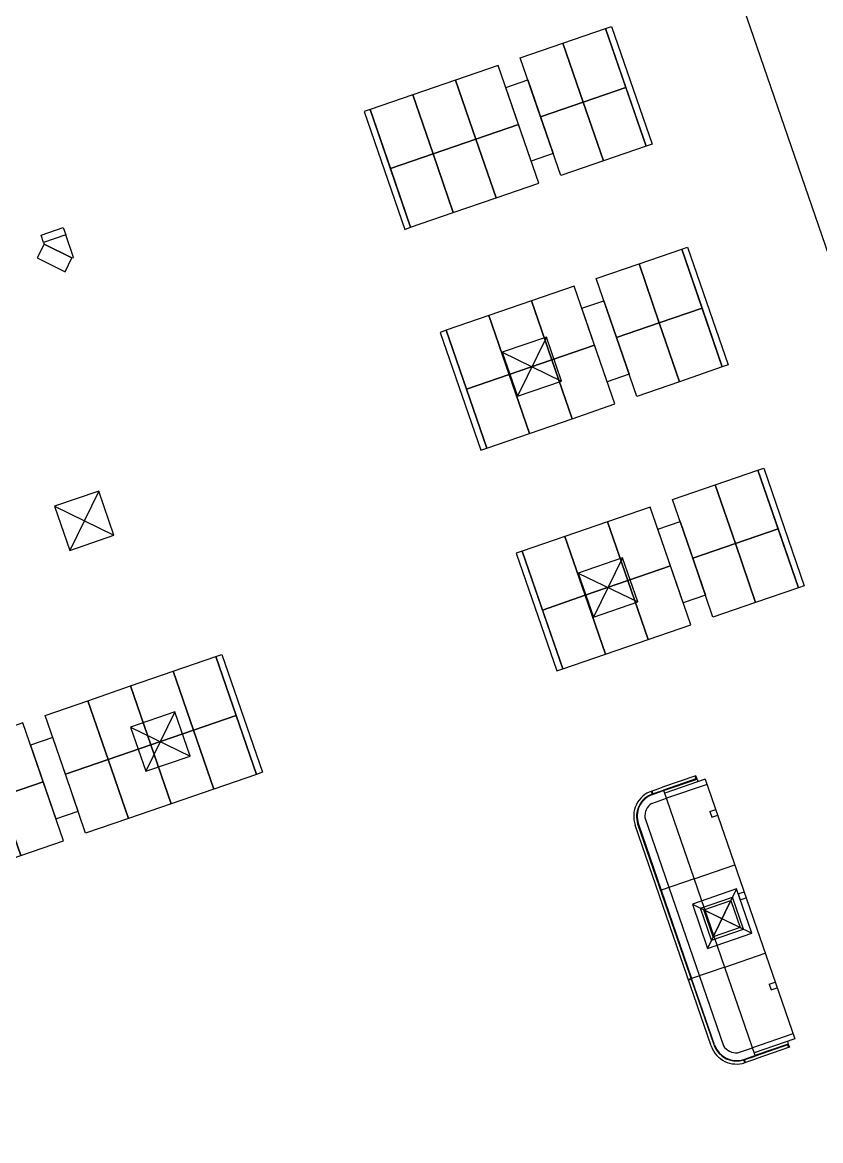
# Model space of a CAD drawing. Extents: x 809431 to 809707, y 818703 to 819368.
# Drawn here: x 809680.16 to 809690.41, y 818736.9 to 818751.27 of the extents above; entities that cross this region are included whole.
import ezdxf

# ---------------------------------------------------------------- set-up
doc = ezdxf.new("R2010")
doc.units = 0
for name, color, linetype in [('Default', 7, 'Continuous'), ('Fix Furn', 7, 'Continuous'), ('MAJ214__', 7, 'Continuous'), ('MAJ221__', 7, 'Continuous'), ('MAJ230__', 7, 'Continuous'), ('MAJ317__', 7, 'Continuous'), ('MAJ430_B', 7, 'Continuous'), ('MAJ430_R', 7, 'Continuous'), ('MAJ724__', 7, 'Continuous')]:
    doc.layers.add(name, color=color, linetype=linetype)

# ---------------------------------------------------------------- blocks, each defined once
blk = doc.blocks.new('8-Seater')
at = {"layer": 'Fix Furn'}
for points in [[(316.683, 206.688), (316.683, 206.608), (315.083, 206.608), (315.083, 206.688)], [(315.883, 206.608), (315.883, 206.028), (315.083, 206.028), (315.083, 206.608)], [(316.683, 206.608), (316.683, 206.028), (315.883, 206.028), (315.883, 206.608)], [(315.883, 206.028), (315.883, 205.448), (315.083, 205.448), (315.083, 206.028)], [(316.683, 206.028), (316.683, 205.448), (315.883, 205.448), (315.883, 206.028)], [(315.883, 205.448), (315.883, 204.868), (315.083, 204.868), (315.083, 205.448)], [(316.683, 205.448), (316.683, 204.868), (315.883, 204.868), (315.883, 205.448)], [(315.883, 204.868), (315.883, 204.288), (315.083, 204.288), (315.083, 204.868)], [(316.683, 204.868), (316.683, 204.288), (315.883, 204.288), (315.883, 204.868)], [(316.383, 203.988), (315.383, 203.988), (315.383, 204.288), (316.383, 204.288)], [(315.883, 203.408), (315.883, 203.988), (315.083, 203.988), (315.083, 203.408)], [(316.683, 203.408), (316.683, 203.988), (315.883, 203.988), (315.883, 203.408)], [(315.883, 202.828), (315.883, 203.408), (315.083, 203.408), (315.083, 202.828)], [(316.683, 202.828), (316.683, 203.408), (315.883, 203.408), (315.883, 202.828)], [(315.883, 202.248), (315.883, 202.828), (315.083, 202.828), (315.083, 202.248)], [(316.683, 202.248), (316.683, 202.828), (315.883, 202.828), (315.883, 202.248)], [(315.883, 201.668), (315.883, 202.248), (315.083, 202.248), (315.083, 201.668)], [(316.683, 201.668), (316.683, 202.248), (315.883, 202.248), (315.883, 201.668)], [(316.683, 201.588), (316.683, 201.668), (315.083, 201.668), (315.083, 201.588)]]:
    blk.add_lwpolyline(points, close=True, dxfattribs=at)
blk = doc.blocks.new('2x5-Seater')
at = {"layer": 'Fix Furn'}
for points in [[(238.683, 161.455), (238.683, 161.375), (237.083, 161.375), (237.083, 161.455)], [(237.883, 161.375), (237.883, 160.795), (237.083, 160.795), (237.083, 161.375)], [(238.683, 161.375), (238.683, 160.795), (237.883, 160.795), (237.883, 161.375)], [(237.883, 160.795), (237.883, 160.215), (237.083, 160.215), (237.083, 160.795)], [(238.683, 160.795), (238.683, 160.215), (237.883, 160.215), (237.883, 160.795)], [(238.383, 159.915), (237.383, 159.915), (237.383, 160.215), (238.383, 160.215)], [(237.883, 159.335), (237.883, 159.915), (237.083, 159.915), (237.083, 159.335)], [(238.683, 159.335), (238.683, 159.915), (237.883, 159.915), (237.883, 159.335)], [(237.883, 158.755), (237.883, 159.335), (237.083, 159.335), (237.083, 158.755)], [(238.683, 158.755), (238.683, 159.335), (237.883, 159.335), (237.883, 158.755)], [(237.883, 158.175), (237.883, 158.755), (237.083, 158.755), (237.083, 158.175)], [(238.683, 158.175), (238.683, 158.755), (237.883, 158.755), (237.883, 158.175)], [(238.683, 158.095), (238.683, 158.175), (237.083, 158.175), (237.083, 158.095)]]:
    blk.add_lwpolyline(points, close=True, dxfattribs=at)

msp = doc.modelspace()

# ---------------------------------------------------------------- linework, layer by layer
at = {"layer": 'Default'}
for p, q in [((809688.869, 818739.889), (809689.279, 818740.03)), ((809689.421, 818739.62), (809689.279, 818740.03)), ((809689.01, 818739.479), (809688.869, 818739.889)), ((809689.01, 818739.479), (809689.421, 818739.62))]:
    msp.add_line(p, q, dxfattribs=at)
at = {"layer": 'MAJ214__'}
for points in [[(809680.401, 818748.537), (809680.684, 818748.634), (809680.717, 818748.538), (809680.434, 818748.44)], [(809680.434, 818748.44), (809680.44, 818748.421), (809680.798, 818748.243), (809680.817, 818748.249), (809680.717, 818748.538)], [(809680.44, 818748.421), (809680.351, 818748.242), (809680.709, 818748.064), (809680.798, 818748.243)]]:
    msp.add_lwpolyline(points, close=True, dxfattribs=at)
at = {"layer": 'MAJ221__'}
msp.add_lwpolyline([(809688.912, 818739.868), (809689.258, 818739.987), (809689.377, 818739.641), (809689.031, 818739.522)], close=True, dxfattribs=at)
at = {"layer": 'MAJ230__'}
msp.add_line((809674.923, 818793.555), (809704.145, 818708.688), dxfattribs=at)
at = {"layer": 'MAJ317__'}
for p, q in [((809689.031, 818739.522), (809689.258, 818739.987)), ((809688.912, 818739.868), (809689.377, 818739.641))]:
    msp.add_line(p, q, dxfattribs=at)
at = {"layer": 'MAJ430_B'}
for p, q in [((809681.142, 818745.248), (809680.77, 818744.485)), ((809680.574, 818745.052), (809681.337, 818744.68)), ((809687.867, 818744.391), (809687.495, 818743.628)), ((809687.3, 818744.195), (809688.063, 818743.823)), ((809682.119, 818742.411), (809681.747, 818741.648)), ((809681.551, 818742.216), (809682.314, 818741.844)), ((809689.332, 818740.136), (809688.96, 818739.373)), ((809688.765, 818739.94), (809689.528, 818739.568))]:
    msp.add_line(p, q, dxfattribs=at)
for points in [[(809680.77, 818744.485), (809681.337, 818744.68), (809681.142, 818745.248), (809680.574, 818745.052)], [(809687.495, 818743.628), (809688.063, 818743.823), (809687.867, 818744.391), (809687.3, 818744.195)], [(809681.747, 818741.648), (809682.314, 818741.844), (809682.119, 818742.411), (809681.551, 818742.216)], [(809688.96, 818739.373), (809689.528, 818739.568), (809689.332, 818740.136), (809688.765, 818739.94)]]:
    msp.add_lwpolyline(points, close=True, dxfattribs=at)
at = {"layer": 'MAJ430_R'}
for p, q in [((809686.891, 818747.227), (809686.519, 818746.465)), ((809686.323, 818747.032), (809687.086, 818746.66))]:
    msp.add_line(p, q, dxfattribs=at)
msp.add_lwpolyline([(809686.519, 818746.465), (809687.086, 818746.66), (809686.891, 818747.227), (809686.323, 818747.032)], close=True, dxfattribs=at)
at = {"layer": 'MAJ724__'}
for p, q in [((809688.811, 818741.59), (809688.381, 818741.442)), ((809688.823, 818741.554), (809688.393, 818741.406)), ((809688.931, 818741.547), (809688.411, 818741.367)), ((809688.825, 818741.547), (809688.836, 818741.515)), ((809688.239, 818741.393), (809688.381, 818741.442)), ((809688.251, 818741.357), (809688.393, 818741.406)), ((809688.954, 818741.48), (809688.434, 818741.301)), ((809688.244, 818741.236), (809688.434, 818741.301)), ((809689.043, 818738.132), (809688.066, 818740.969)), ((809688.154, 818741.054), (809689.165, 818738.119)), ((809689.007, 818738.119), (809688.03, 818740.957)), ((809688.79, 818740.266), (809689.31, 818740.445)), ((809689.181, 818739.131), (809689.701, 818739.31)), ((809690.057, 818738.276), (809689.537, 818738.097)), ((809689.346, 818738.031), (809689.537, 818738.097)), ((809690.08, 818738.209), (809689.56, 818738.03)), ((809689.997, 818738.143), (809689.568, 818737.995)), ((809689.999, 818738.138), (809689.57, 818737.99)), ((809689.997, 818738.143), (809689.572, 818737.997)), ((809690.012, 818738.102), (809689.582, 818737.954)), ((809689.986, 818738.176), (809689.997, 818738.143)), ((809689.997, 818738.143), (809690.012, 818738.102)), ((809689.428, 818737.941), (809689.57, 818737.99)), ((809689.44, 818737.905), (809689.582, 818737.954))]:
    msp.add_line(p, q, dxfattribs=at)
for points in [[(809688.396, 818741.399), (809688.825, 818741.547)], [(809688.816, 818741.544), (809688.801, 818741.586)], [(809688.825, 818741.547), (809688.811, 818741.59)], [(809688.823, 818741.554), (809688.811, 818741.59)], [(809688.931, 818741.547), (809690.08, 818738.209)], [(809688.253, 818741.35), (809688.239, 818741.393)], [(809688.263, 818741.353), (809688.248, 818741.396)], [(809688.254, 818741.35), (809688.396, 818741.399)], [(809689.572, 818737.997), (809688.4, 818741.401)], [(809688.989, 818741.132), (809689.065, 818741.159)], [(809688.989, 818741.132), (809689.015, 818741.057)], [(809688.072, 818740.97), (809688.756, 818738.985)], [(809689.015, 818741.057), (809689.091, 818741.083)], [(809688.79, 818740.266), (809688.365, 818740.119)], [(809689.354, 818740.073), (809689.429, 818740.1)], [(809689.354, 818740.073), (809689.38, 818739.998)], [(809689.38, 818739.998), (809689.455, 818740.024)], [(809689.181, 818739.131), (809688.756, 818738.985)], [(809688.712, 818738.975), (809688.754, 818738.989)], [(809688.716, 818738.966), (809688.757, 818738.98)], [(809689.049, 818738.134), (809688.756, 818738.985)], [(809689.753, 818738.915), (809689.828, 818738.941)], [(809689.753, 818738.915), (809689.779, 818738.84)], [(809689.779, 818738.84), (809689.854, 818738.866)], [(809690.002, 818738.098), (809689.988, 818738.14)], [(809689.44, 818737.905), (809689.425, 818737.946)], [(809689.426, 818737.946), (809689.568, 818737.995)], [(809689.449, 818737.908), (809689.435, 818737.949)]]:
    msp.add_lwpolyline(points, dxfattribs=at)
for centre, radius, start, end in [((809688.355, 818741.069), 0.344, 109, 199), ((809688.355, 818741.069), 0.306, 109, 199), ((809688.356, 818741.068), 0.3, 109, 199), ((809688.355, 818741.069), 0.201, 124.2178, 185.2131), ((809689.332, 818738.231), 0.344, 199, 289), ((809689.332, 818738.231), 0.306, 199, 289), ((809689.332, 818738.231), 0.3, 199, 289), ((809689.332, 818738.231), 0.201, 212.7869, 273.7821)]:
    msp.add_arc(centre, radius, start, end, dxfattribs=at)

# ---------------------------------------------------------------- block references
at = {"layer": 'MAJ724__', "rotation": -71.0001098042651}
for p in [(809457.882, 818922.819), (809458.859, 818919.983), (809459.836, 818917.146)]:
    msp.add_blockref('2x5-Seater', p, dxfattribs=at)
at = {"layer": 'MAJ724__', "yscale": -1.0000000000000002, "rotation": -70.99989299695696}
msp.add_blockref('8-Seater', (809770.745, 819106.695), dxfattribs=at)

doc.saveas('drawing.dxf')
